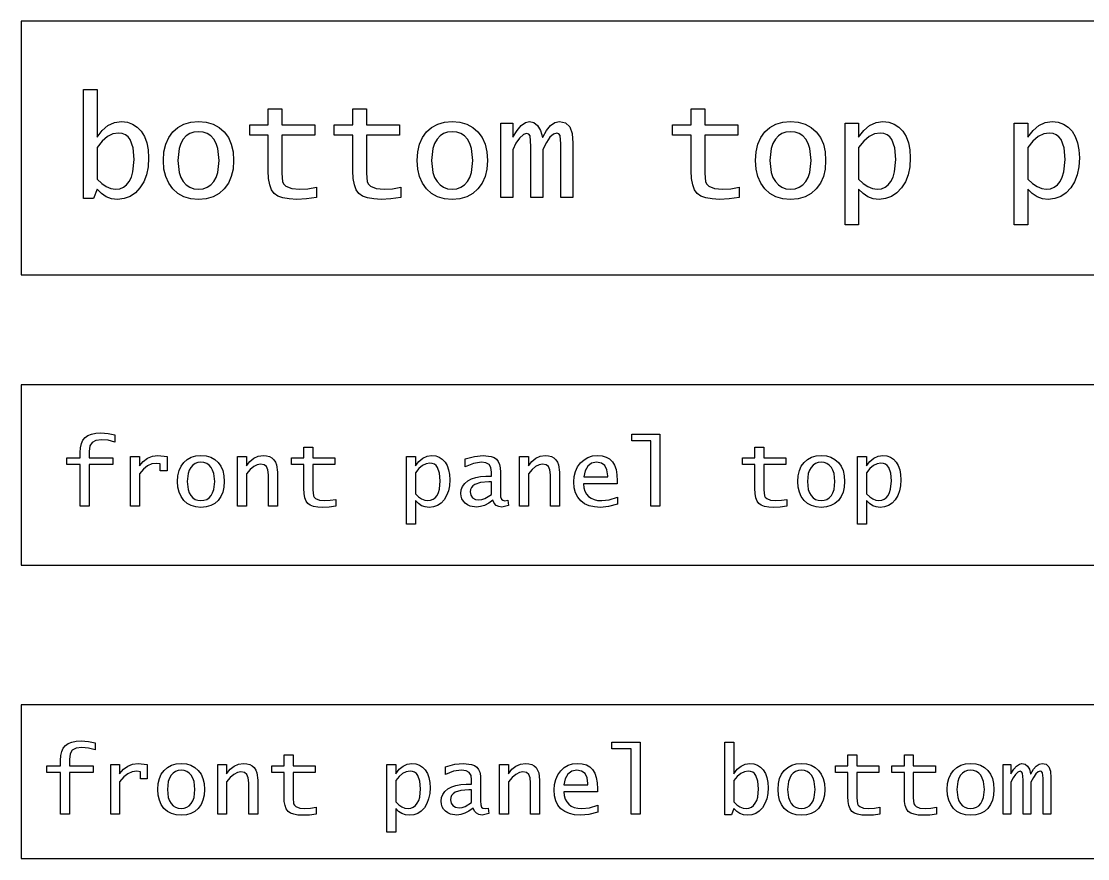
# Model space of a CAD drawing. Header units: metres. Extents: x 0 to 1771, y 0 to 1200.
# Drawn here: x 1170.9 to 1461.8, y 514.7 to 743.2 of the extents above; entities that cross this region are included whole.
import ezdxf

# ---------------------------------------------------------------- set-up
doc = ezdxf.new("R2010")
doc.units = ezdxf.units.M

msp = doc.modelspace()

# ---------------------------------------------------------------- linework, layer by layer
at = {"layer": 'bottom top panel'}
for points in [[(1187.83, 694.88, 0.15), (1187.83, 724.64, 0.15), (1191.51, 724.64, 0.15), (1191.51, 711.6, 0.15), (1192.93, 713.47, 0.15), (1194.51, 714.8, 0.15), (1196.25, 715.6, 0.15), (1198.15, 715.87, 0.15), (1199.79, 715.7, 0.15), (1201.24, 715.2, 0.15), (1202.51, 714.37, 0.15), (1203.6, 713.2, 0.15), (1204.47, 711.75, 0.15), (1205.1, 710.05, 0.15), (1205.47, 708.11, 0.15), (1205.59, 705.93, 0.15), (1205.45, 703.53, 0.15), (1205, 701.37, 0.15), (1204.27, 699.44, 0.15), (1203.24, 697.76, 0.15), (1201.97, 696.39, 0.15), (1200.52, 695.42, 0.15), (1198.88, 694.83, 0.15), (1197.07, 694.64, 0.15), (1195.49, 694.81, 0.15), (1194.04, 695.33, 0.15), (1192.71, 696.19, 0.15), (1191.51, 697.41, 0.15), (1190.59, 694.88, 0.15), (1187.83, 694.88, 0.15)], [(1251.36, 695.12, 0.15), (1248.64, 694.76, 0.15), (1246.01, 694.64, 0.15), (1243.94, 694.74, 0.15), (1242.22, 695.04, 0.15), (1240.87, 695.55, 0.15), (1239.88, 696.26, 0.15), (1239.16, 697.24, 0.15), (1238.66, 698.6, 0.15), (1238.35, 700.31, 0.15), (1238.25, 702.38, 0.15), (1238.25, 712.18, 0.15), (1233.18, 712.18, 0.15), (1233.18, 714.95, 0.15), (1238.25, 714.95, 0.15), (1238.25, 719.33, 0.15), (1241.93, 719.33, 0.15), (1241.93, 714.95, 0.15), (1250.95, 714.95, 0.15), (1250.95, 712.18, 0.15), (1241.93, 712.18, 0.15), (1241.93, 701.78, 0.15), (1242.15, 699.39, 0.15), (1242.49, 698.78, 0.15), (1243.08, 698.25, 0.15), (1244.64, 697.62, 0.15), (1246.79, 697.41, 0.15), (1249.08, 697.54, 0.15), (1251.36, 697.93, 0.15), (1251.36, 695.12, 0.15)], [(1274.44, 695.12, 0.15), (1271.72, 694.76, 0.15), (1269.09, 694.64, 0.15), (1267.02, 694.74, 0.15), (1265.3, 695.04, 0.15), (1263.95, 695.55, 0.15), (1262.96, 696.26, 0.15), (1262.24, 697.24, 0.15), (1261.74, 698.6, 0.15), (1261.43, 700.31, 0.15), (1261.33, 702.38, 0.15), (1261.33, 712.18, 0.15), (1256.26, 712.18, 0.15), (1256.26, 714.95, 0.15), (1261.33, 714.95, 0.15), (1261.33, 719.33, 0.15), (1265.01, 719.33, 0.15), (1265.01, 714.95, 0.15), (1274.03, 714.95, 0.15), (1274.03, 712.18, 0.15), (1265.01, 712.18, 0.15), (1265.01, 701.78, 0.15), (1265.23, 699.39, 0.15), (1265.57, 698.78, 0.15), (1266.16, 698.25, 0.15), (1267.72, 697.62, 0.15), (1269.87, 697.41, 0.15), (1272.16, 697.54, 0.15), (1274.44, 697.93, 0.15), (1274.44, 695.12, 0.15)], [(1366.76, 695.12, 0.15), (1364.04, 694.76, 0.15), (1361.41, 694.64, 0.15), (1359.34, 694.74, 0.15), (1357.62, 695.04, 0.15), (1356.27, 695.55, 0.15), (1355.28, 696.26, 0.15), (1354.56, 697.24, 0.15), (1354.06, 698.6, 0.15), (1353.75, 700.31, 0.15), (1353.65, 702.38, 0.15), (1353.65, 712.18, 0.15), (1348.58, 712.18, 0.15), (1348.58, 714.95, 0.15), (1353.65, 714.95, 0.15), (1353.65, 719.33, 0.15), (1357.33, 719.33, 0.15), (1357.33, 714.95, 0.15), (1366.35, 714.95, 0.15), (1366.35, 712.18, 0.15), (1357.33, 712.18, 0.15), (1357.33, 701.78, 0.15), (1357.55, 699.39, 0.15), (1357.89, 698.78, 0.15), (1358.48, 698.25, 0.15), (1360.04, 697.62, 0.15), (1362.19, 697.41, 0.15), (1364.48, 697.54, 0.15), (1366.76, 697.93, 0.15), (1366.76, 695.12, 0.15)], [(1219.21, 694.64, 0.15), (1217.09, 694.81, 0.15), (1215.22, 695.35, 0.15), (1213.58, 696.23, 0.15), (1212.19, 697.47, 0.15), (1211.07, 699.02, 0.15), (1210.27, 700.84, 0.15), (1209.79, 702.92, 0.15), (1209.63, 705.26, 0.15), (1209.79, 707.6, 0.15), (1210.27, 709.67, 0.15), (1211.07, 711.48, 0.15), (1212.2, 713.03, 0.15), (1213.6, 714.27, 0.15), (1215.23, 715.16, 0.15), (1217.1, 715.69, 0.15), (1219.21, 715.87, 0.15), (1221.32, 715.69, 0.15), (1223.2, 715.16, 0.15), (1224.84, 714.27, 0.15), (1226.23, 713.03, 0.15), (1227.35, 711.48, 0.15), (1228.15, 709.67, 0.15), (1228.63, 707.6, 0.15), (1228.79, 705.26, 0.15), (1228.63, 702.92, 0.15), (1228.15, 700.84, 0.15), (1227.35, 699.02, 0.15), (1226.23, 697.47, 0.15), (1224.84, 696.23, 0.15), (1223.2, 695.35, 0.15), (1221.32, 694.81, 0.15), (1219.21, 694.64, 0.15)], [(1288.45, 694.64, 0.15), (1286.33, 694.81, 0.15), (1284.46, 695.35, 0.15), (1282.82, 696.23, 0.15), (1281.43, 697.47, 0.15), (1280.31, 699.02, 0.15), (1279.51, 700.84, 0.15), (1279.03, 702.92, 0.15), (1278.87, 705.26, 0.15), (1279.03, 707.6, 0.15), (1279.51, 709.67, 0.15), (1280.31, 711.48, 0.15), (1281.44, 713.03, 0.15), (1282.83, 714.27, 0.15), (1284.47, 715.16, 0.15), (1286.34, 715.69, 0.15), (1288.45, 715.87, 0.15), (1290.56, 715.69, 0.15), (1292.44, 715.16, 0.15), (1294.08, 714.27, 0.15), (1295.47, 713.03, 0.15), (1296.59, 711.48, 0.15), (1297.39, 709.67, 0.15), (1297.87, 707.6, 0.15), (1298.03, 705.26, 0.15), (1297.87, 702.92, 0.15), (1297.39, 700.84, 0.15), (1296.59, 699.02, 0.15), (1295.47, 697.47, 0.15), (1294.08, 696.23, 0.15), (1292.44, 695.35, 0.15), (1290.56, 694.81, 0.15), (1288.45, 694.64, 0.15)], [(1301.73, 695.11, 0.15), (1301.73, 715.42, 0.15), (1304.96, 715.42, 0.15), (1304.96, 711.6, 0.15), (1306.14, 713.47, 0.15), (1307.28, 714.8, 0.15), (1308.4, 715.6, 0.15), (1309.49, 715.87, 0.15), (1310.74, 715.6, 0.15), (1311.75, 714.8, 0.15), (1312.51, 713.47, 0.15), (1313.03, 711.6, 0.15), (1313.16, 711.6, 0.15), (1314.17, 713.47, 0.15), (1315.27, 714.8, 0.15), (1316.45, 715.6, 0.15), (1317.72, 715.87, 0.15), (1319.37, 715.52, 0.15), (1320.49, 714.47, 0.15), (1321.13, 712.65, 0.15), (1321.35, 709.97, 0.15), (1321.35, 695.11, 0.15), (1318.11, 695.11, 0.15), (1318.11, 709.82, 0.15), (1317.87, 712.09, 0.15), (1317.52, 712.54, 0.15), (1316.95, 712.69, 0.15), (1316.06, 712.41, 0.15), (1315.12, 711.57, 0.15), (1314.16, 710.17, 0.15), (1313.16, 708.22, 0.15), (1313.16, 695.11, 0.15), (1309.92, 695.11, 0.15), (1309.92, 709.15, 0.15), (1309.68, 711.95, 0.15), (1309.31, 712.47, 0.15), (1308.7, 712.65, 0.15), (1307.85, 712.33, 0.15), (1306.84, 711.37, 0.15), (1305.84, 709.93, 0.15), (1304.96, 708.18, 0.15), (1304.96, 695.11, 0.15), (1301.73, 695.11, 0.15)], [(1380.77, 694.64, 0.15), (1378.65, 694.81, 0.15), (1376.78, 695.35, 0.15), (1375.14, 696.23, 0.15), (1373.75, 697.47, 0.15), (1372.63, 699.02, 0.15), (1371.83, 700.84, 0.15), (1371.35, 702.92, 0.15), (1371.19, 705.26, 0.15), (1371.35, 707.6, 0.15), (1371.83, 709.67, 0.15), (1372.63, 711.48, 0.15), (1373.75, 713.03, 0.15), (1375.15, 714.27, 0.15), (1376.79, 715.16, 0.15), (1378.66, 715.69, 0.15), (1380.77, 715.87, 0.15), (1382.88, 715.69, 0.15), (1384.76, 715.16, 0.15), (1386.4, 714.27, 0.15), (1387.79, 713.03, 0.15), (1388.91, 711.48, 0.15), (1389.71, 709.67, 0.15), (1390.18, 707.6, 0.15), (1390.34, 705.26, 0.15), (1390.18, 702.92, 0.15), (1389.71, 700.84, 0.15), (1388.91, 699.02, 0.15), (1387.79, 697.47, 0.15), (1386.4, 696.23, 0.15), (1384.76, 695.35, 0.15), (1382.88, 694.81, 0.15), (1380.77, 694.64, 0.15)], [(1395.66, 687.72, 0.15), (1395.66, 715.42, 0.15), (1399.34, 715.42, 0.15), (1399.34, 711.6, 0.15), (1400.76, 713.47, 0.15), (1402.34, 714.8, 0.15), (1404.08, 715.6, 0.15), (1405.98, 715.87, 0.15), (1407.62, 715.7, 0.15), (1409.07, 715.2, 0.15), (1410.34, 714.37, 0.15), (1411.43, 713.2, 0.15), (1412.3, 711.75, 0.15), (1412.93, 710.05, 0.15), (1413.3, 708.11, 0.15), (1413.42, 705.93, 0.15), (1413.28, 703.53, 0.15), (1412.84, 701.37, 0.15), (1412.1, 699.44, 0.15), (1411.07, 697.76, 0.15), (1409.8, 696.39, 0.15), (1408.35, 695.42, 0.15), (1406.71, 694.83, 0.15), (1404.9, 694.64, 0.15), (1403.32, 694.81, 0.15), (1401.87, 695.33, 0.15), (1400.54, 696.19, 0.15), (1399.34, 697.41, 0.15), (1399.34, 687.72, 0.15), (1395.66, 687.72, 0.15)], [(1441.82, 687.72, 0.15), (1441.82, 715.42, 0.15), (1445.5, 715.42, 0.15), (1445.5, 711.6, 0.15), (1446.92, 713.47, 0.15), (1448.5, 714.8, 0.15), (1450.24, 715.6, 0.15), (1452.14, 715.87, 0.15), (1453.78, 715.7, 0.15), (1455.23, 715.2, 0.15), (1456.5, 714.37, 0.15), (1457.59, 713.2, 0.15), (1458.46, 711.75, 0.15), (1459.09, 710.05, 0.15), (1459.46, 708.11, 0.15), (1459.58, 705.93, 0.15), (1459.44, 703.53, 0.15), (1458.99, 701.37, 0.15), (1458.26, 699.44, 0.15), (1457.23, 697.76, 0.15), (1455.96, 696.39, 0.15), (1454.51, 695.42, 0.15), (1452.87, 694.83, 0.15), (1451.06, 694.64, 0.15), (1449.48, 694.81, 0.15), (1448.03, 695.33, 0.15), (1446.7, 696.19, 0.15), (1445.5, 697.41, 0.15), (1445.5, 687.72, 0.15), (1441.82, 687.72, 0.15)], [(1219.21, 697.41, 0.15), (1220.47, 697.54, 0.15), (1221.58, 697.92, 0.15), (1222.54, 698.57, 0.15), (1223.36, 699.48, 0.15), (1224.02, 700.62, 0.15), (1224.48, 701.96, 0.15), (1224.86, 705.26, 0.15), (1224.48, 708.54, 0.15), (1224.02, 709.88, 0.15), (1223.36, 711.02, 0.15), (1222.54, 711.93, 0.15), (1221.58, 712.58, 0.15), (1220.47, 712.97, 0.15), (1219.21, 713.1, 0.15), (1217.95, 712.97, 0.15), (1216.84, 712.58, 0.15), (1215.88, 711.93, 0.15), (1215.06, 711.02, 0.15), (1214.4, 709.88, 0.15), (1213.94, 708.54, 0.15), (1213.56, 705.26, 0.15), (1213.94, 701.96, 0.15), (1214.4, 700.62, 0.15), (1215.06, 699.48, 0.15), (1215.88, 698.57, 0.15), (1216.84, 697.92, 0.15), (1217.95, 697.54, 0.15), (1219.21, 697.41, 0.15)], [(1288.45, 697.41, 0.15), (1289.7, 697.54, 0.15), (1290.82, 697.92, 0.15), (1291.78, 698.57, 0.15), (1292.6, 699.48, 0.15), (1293.26, 700.62, 0.15), (1293.72, 701.96, 0.15), (1294.1, 705.26, 0.15), (1293.72, 708.54, 0.15), (1293.26, 709.88, 0.15), (1292.6, 711.02, 0.15), (1291.78, 711.93, 0.15), (1290.82, 712.58, 0.15), (1289.7, 712.97, 0.15), (1288.45, 713.1, 0.15), (1287.19, 712.97, 0.15), (1286.08, 712.58, 0.15), (1285.12, 711.93, 0.15), (1284.3, 711.02, 0.15), (1283.64, 709.88, 0.15), (1283.17, 708.54, 0.15), (1282.8, 705.26, 0.15), (1283.17, 701.96, 0.15), (1283.64, 700.62, 0.15), (1284.3, 699.48, 0.15), (1285.12, 698.57, 0.15), (1286.08, 697.92, 0.15), (1287.19, 697.54, 0.15), (1288.45, 697.41, 0.15)], [(1380.77, 697.41, 0.15), (1382.02, 697.54, 0.15), (1383.13, 697.92, 0.15), (1384.1, 698.57, 0.15), (1384.92, 699.48, 0.15), (1385.58, 700.62, 0.15), (1386.04, 701.96, 0.15), (1386.42, 705.26, 0.15), (1386.04, 708.54, 0.15), (1385.58, 709.88, 0.15), (1384.92, 711.02, 0.15), (1384.1, 711.93, 0.15), (1383.13, 712.58, 0.15), (1382.02, 712.97, 0.15), (1380.77, 713.1, 0.15), (1379.51, 712.97, 0.15), (1378.4, 712.58, 0.15), (1377.44, 711.93, 0.15), (1376.62, 711.02, 0.15), (1375.96, 709.88, 0.15), (1375.49, 708.54, 0.15), (1375.12, 705.26, 0.15), (1375.49, 701.96, 0.15), (1375.96, 700.62, 0.15), (1376.62, 699.48, 0.15), (1377.44, 698.57, 0.15), (1378.4, 697.92, 0.15), (1379.51, 697.54, 0.15), (1380.77, 697.41, 0.15)], [(1191.51, 700.17, 0.15), (1192.79, 698.96, 0.15), (1194.05, 698.1, 0.15), (1195.31, 697.58, 0.15), (1196.56, 697.41, 0.15), (1197.71, 697.54, 0.15), (1198.72, 697.94, 0.15), (1199.59, 698.61, 0.15), (1200.33, 699.55, 0.15), (1200.91, 700.72, 0.15), (1201.33, 702.12, 0.15), (1201.67, 705.54, 0.15), (1201.4, 708.68, 0.15), (1200.6, 710.93, 0.15), (1199.99, 711.71, 0.15), (1199.26, 712.27, 0.15), (1198.39, 712.61, 0.15), (1197.38, 712.72, 0.15), (1195.84, 712.48, 0.15), (1194.35, 711.75, 0.15), (1192.91, 710.54, 0.15), (1191.51, 708.83, 0.15), (1191.51, 700.17, 0.15)], [(1399.34, 700.17, 0.15), (1400.62, 698.96, 0.15), (1401.88, 698.1, 0.15), (1403.14, 697.58, 0.15), (1404.39, 697.41, 0.15), (1405.54, 697.54, 0.15), (1406.55, 697.94, 0.15), (1407.42, 698.61, 0.15), (1408.16, 699.55, 0.15), (1408.74, 700.72, 0.15), (1409.16, 702.12, 0.15), (1409.5, 705.54, 0.15), (1409.23, 708.68, 0.15), (1408.43, 710.93, 0.15), (1407.82, 711.71, 0.15), (1407.09, 712.27, 0.15), (1406.22, 712.61, 0.15), (1405.21, 712.72, 0.15), (1403.68, 712.48, 0.15), (1402.18, 711.75, 0.15), (1400.74, 710.54, 0.15), (1399.34, 708.83, 0.15), (1399.34, 700.17, 0.15)], [(1445.5, 700.17, 0.15), (1446.78, 698.96, 0.15), (1448.04, 698.1, 0.15), (1449.3, 697.58, 0.15), (1450.55, 697.41, 0.15), (1451.7, 697.54, 0.15), (1452.71, 697.94, 0.15), (1453.58, 698.61, 0.15), (1454.32, 699.55, 0.15), (1454.9, 700.72, 0.15), (1455.32, 702.12, 0.15), (1455.66, 705.54, 0.15), (1455.39, 708.68, 0.15), (1454.59, 710.93, 0.15), (1453.98, 711.71, 0.15), (1453.25, 712.27, 0.15), (1452.38, 712.61, 0.15), (1451.37, 712.72, 0.15), (1449.83, 712.48, 0.15), (1448.34, 711.75, 0.15), (1446.9, 710.54, 0.15), (1445.5, 708.83, 0.15), (1445.5, 700.17, 0.15)]]:
    msp.add_polyline3d(points, dxfattribs=at)
at = {"layer": 'front panel bott'}
for points in [[(1181.54, 526.85, 0.1), (1181.54, 538.24, 0.1), (1177.85, 538.24, 0.1), (1177.85, 540.08, 0.1), (1181.54, 540.08, 0.1), (1181.54, 541.52, 0.1), (1181.63, 542.84, 0.1), (1181.88, 543.96, 0.1), (1182.29, 544.88, 0.1), (1182.87, 545.6, 0.1), (1183.63, 546.15, 0.1), (1184.61, 546.54, 0.1), (1185.8, 546.77, 0.1), (1187.21, 546.85, 0.1), (1189.15, 546.72, 0.1), (1190.98, 546.32, 0.1), (1190.98, 544.37, 0.1), (1189.18, 544.85, 0.1), (1187.39, 545.01, 0.1), (1185.79, 544.83, 0.1), (1184.76, 544.29, 0.1), (1184.19, 543.3, 0.1), (1184, 541.78, 0.1), (1184, 540.08, 0.1), (1190.47, 540.08, 0.1), (1190.47, 538.24, 0.1), (1184, 538.24, 0.1), (1184, 526.85, 0.1), (1181.54, 526.85, 0.1)], [(1337.26, 526.85, 0.1), (1337.26, 544.69, 0.1), (1332.03, 544.69, 0.1), (1332.03, 546.54, 0.1), (1339.71, 546.54, 0.1), (1339.71, 526.85, 0.1), (1337.26, 526.85, 0.1)], [(1362.8, 526.7, 0.1), (1362.8, 546.54, 0.1), (1365.26, 546.54, 0.1), (1365.26, 537.85, 0.1), (1366.21, 539.09, 0.1), (1367.26, 539.98, 0.1), (1368.42, 540.51, 0.1), (1369.69, 540.69, 0.1), (1370.78, 540.58, 0.1), (1371.75, 540.25, 0.1), (1372.6, 539.69, 0.1), (1373.32, 538.92, 0.1), (1373.9, 537.95, 0.1), (1374.32, 536.82, 0.1), (1374.57, 535.52, 0.1), (1374.65, 534.07, 0.1), (1374.55, 532.47, 0.1), (1374.26, 531.03, 0.1), (1373.77, 529.74, 0.1), (1373.08, 528.62, 0.1), (1372.23, 527.71, 0.1), (1371.26, 527.06, 0.1), (1370.17, 526.67, 0.1), (1368.96, 526.54, 0.1), (1367.91, 526.66, 0.1), (1366.95, 527, 0.1), (1366.06, 527.58, 0.1), (1365.26, 528.39, 0.1), (1364.65, 526.7, 0.1), (1362.8, 526.7, 0.1)], [(1251.3, 526.86, 0.1), (1249.48, 526.62, 0.1), (1247.73, 526.54, 0.1), (1246.35, 526.61, 0.1), (1245.2, 526.81, 0.1), (1244.3, 527.15, 0.1), (1243.64, 527.62, 0.1), (1243.17, 528.28, 0.1), (1242.83, 529.18, 0.1), (1242.62, 530.32, 0.1), (1242.55, 531.7, 0.1), (1242.55, 538.24, 0.1), (1239.18, 538.24, 0.1), (1239.18, 540.08, 0.1), (1242.55, 540.08, 0.1), (1242.55, 543, 0.1), (1245.01, 543, 0.1), (1245.01, 540.08, 0.1), (1251.02, 540.08, 0.1), (1251.02, 538.24, 0.1), (1245.01, 538.24, 0.1), (1245.01, 531.3, 0.1), (1245.16, 529.71, 0.1), (1245.38, 529.3, 0.1), (1245.77, 528.95, 0.1), (1246.82, 528.53, 0.1), (1248.25, 528.39, 0.1), (1249.78, 528.47, 0.1), (1251.3, 528.73, 0.1), (1251.3, 526.86, 0.1)], [(1405.16, 526.86, 0.1), (1403.35, 526.62, 0.1), (1401.59, 526.54, 0.1), (1400.21, 526.61, 0.1), (1399.07, 526.81, 0.1), (1398.17, 527.15, 0.1), (1397.51, 527.62, 0.1), (1397.03, 528.28, 0.1), (1396.69, 529.18, 0.1), (1396.49, 530.32, 0.1), (1396.42, 531.7, 0.1), (1396.42, 538.24, 0.1), (1393.04, 538.24, 0.1), (1393.04, 540.08, 0.1), (1396.42, 540.08, 0.1), (1396.42, 543, 0.1), (1398.88, 543, 0.1), (1398.88, 540.08, 0.1), (1404.89, 540.08, 0.1), (1404.89, 538.24, 0.1), (1398.88, 538.24, 0.1), (1398.88, 531.3, 0.1), (1399.02, 529.71, 0.1), (1399.25, 529.3, 0.1), (1399.64, 528.95, 0.1), (1400.68, 528.53, 0.1), (1402.11, 528.39, 0.1), (1403.64, 528.47, 0.1), (1405.16, 528.73, 0.1), (1405.16, 526.86, 0.1)], [(1420.55, 526.86, 0.1), (1418.73, 526.62, 0.1), (1416.98, 526.54, 0.1), (1415.6, 526.61, 0.1), (1414.46, 526.81, 0.1), (1413.55, 527.15, 0.1), (1412.89, 527.62, 0.1), (1412.42, 528.28, 0.1), (1412.08, 529.18, 0.1), (1411.87, 530.32, 0.1), (1411.81, 531.7, 0.1), (1411.81, 538.24, 0.1), (1408.43, 538.24, 0.1), (1408.43, 540.08, 0.1), (1411.81, 540.08, 0.1), (1411.81, 543, 0.1), (1414.26, 543, 0.1), (1414.26, 540.08, 0.1), (1420.27, 540.08, 0.1), (1420.27, 538.24, 0.1), (1414.26, 538.24, 0.1), (1414.26, 531.3, 0.1), (1414.41, 529.71, 0.1), (1414.63, 529.3, 0.1), (1415.03, 528.95, 0.1), (1416.07, 528.53, 0.1), (1417.5, 528.39, 0.1), (1419.03, 528.47, 0.1), (1420.55, 528.73, 0.1), (1420.55, 526.86, 0.1)], [(1195.24, 526.85, 0.1), (1195.24, 540.39, 0.1), (1197.69, 540.39, 0.1), (1197.69, 537.85, 0.1), (1198.71, 539.09, 0.1), (1199.88, 539.98, 0.1), (1201.22, 540.51, 0.1), (1202.72, 540.69, 0.1), (1205.24, 540.38, 0.1), (1205.24, 536.54, 0.1), (1203.39, 536.54, 0.1), (1203.39, 538.42, 0.1), (1202.39, 538.55, 0.1), (1201.07, 538.38, 0.1), (1199.92, 537.89, 0.1), (1198.83, 537.01, 0.1), (1197.69, 535.67, 0.1), (1197.69, 526.85, 0.1), (1195.24, 526.85, 0.1)], [(1214.48, 526.54, 0.1), (1213.07, 526.66, 0.1), (1211.81, 527.01, 0.1), (1210.72, 527.6, 0.1), (1209.79, 528.43, 0.1), (1209.05, 529.46, 0.1), (1208.52, 530.67, 0.1), (1208.2, 532.06, 0.1), (1208.09, 533.62, 0.1), (1208.2, 535.18, 0.1), (1208.52, 536.56, 0.1), (1209.05, 537.77, 0.1), (1209.8, 538.8, 0.1), (1210.73, 539.63, 0.1), (1211.82, 540.22, 0.1), (1213.07, 540.57, 0.1), (1214.48, 540.69, 0.1), (1215.89, 540.57, 0.1), (1217.14, 540.22, 0.1), (1218.23, 539.63, 0.1), (1219.16, 538.8, 0.1), (1219.9, 537.77, 0.1), (1220.43, 536.56, 0.1), (1220.75, 535.18, 0.1), (1220.86, 533.62, 0.1), (1220.75, 532.06, 0.1), (1220.43, 530.67, 0.1), (1219.9, 529.46, 0.1), (1219.16, 528.43, 0.1), (1218.23, 527.6, 0.1), (1217.14, 527.01, 0.1), (1215.89, 526.66, 0.1), (1214.48, 526.54, 0.1)], [(1214.48, 528.39, 0.1), (1215.31, 528.47, 0.1), (1216.05, 528.73, 0.1), (1216.7, 529.16, 0.1), (1217.24, 529.77, 0.1), (1217.68, 530.53, 0.1), (1217.99, 531.42, 0.1), (1218.24, 533.62, 0.1), (1217.99, 535.81, 0.1), (1217.68, 536.7, 0.1), (1217.24, 537.46, 0.1), (1216.7, 538.07, 0.1), (1216.05, 538.5, 0.1), (1215.31, 538.76, 0.1), (1214.48, 538.85, 0.1), (1213.64, 538.76, 0.1), (1212.9, 538.5, 0.1), (1212.25, 538.07, 0.1), (1211.71, 537.46, 0.1), (1211.27, 536.7, 0.1), (1210.96, 535.81, 0.1), (1210.71, 533.62, 0.1), (1210.96, 531.42, 0.1), (1211.27, 530.53, 0.1), (1211.71, 529.77, 0.1), (1212.25, 529.16, 0.1), (1212.9, 528.73, 0.1), (1213.64, 528.47, 0.1), (1214.48, 528.39, 0.1)], [(1224.44, 526.85, 0.1), (1224.44, 540.39, 0.1), (1226.89, 540.39, 0.1), (1226.89, 537.85, 0.1), (1227.82, 539.09, 0.1), (1228.9, 539.98, 0.1), (1230.13, 540.51, 0.1), (1231.51, 540.69, 0.1), (1232.41, 540.62, 0.1), (1233.19, 540.41, 0.1), (1233.86, 540.05, 0.1), (1234.4, 539.55, 0.1), (1234.82, 538.9, 0.1), (1235.12, 538.12, 0.1), (1235.36, 536.12, 0.1), (1235.36, 526.85, 0.1), (1232.9, 526.85, 0.1), (1232.9, 535.44, 0.1), (1232.78, 536.8, 0.1), (1232.41, 537.69, 0.1), (1231.75, 538.19, 0.1), (1230.76, 538.36, 0.1), (1229.83, 538.19, 0.1), (1228.87, 537.7, 0.1), (1227.89, 536.87, 0.1), (1226.89, 535.7, 0.1), (1226.89, 526.85, 0.1), (1224.44, 526.85, 0.1)], [(1270.56, 521.93, 0.1), (1270.56, 540.39, 0.1), (1273.02, 540.39, 0.1), (1273.02, 537.85, 0.1), (1273.96, 539.09, 0.1), (1275.01, 539.98, 0.1), (1276.17, 540.51, 0.1), (1277.44, 540.69, 0.1), (1278.53, 540.58, 0.1), (1279.5, 540.25, 0.1), (1280.35, 539.69, 0.1), (1281.08, 538.92, 0.1), (1281.66, 537.95, 0.1), (1282.07, 536.82, 0.1), (1282.32, 535.52, 0.1), (1282.41, 534.07, 0.1), (1282.31, 532.47, 0.1), (1282.01, 531.03, 0.1), (1281.52, 529.74, 0.1), (1280.83, 528.62, 0.1), (1279.99, 527.71, 0.1), (1279.02, 527.06, 0.1), (1277.93, 526.67, 0.1), (1276.72, 526.54, 0.1), (1275.67, 526.66, 0.1), (1274.7, 527, 0.1), (1273.82, 527.58, 0.1), (1273.02, 528.39, 0.1), (1273.02, 521.93, 0.1), (1270.56, 521.93, 0.1)], [(1273.02, 530.23, 0.1), (1273.87, 529.42, 0.1), (1274.71, 528.85, 0.1), (1275.55, 528.5, 0.1), (1276.38, 528.39, 0.1), (1277.15, 528.47, 0.1), (1277.82, 528.74, 0.1), (1278.4, 529.19, 0.1), (1278.9, 529.81, 0.1), (1279.29, 530.6, 0.1), (1279.56, 531.53, 0.1), (1279.79, 533.81, 0.1), (1279.61, 535.9, 0.1), (1279.07, 537.4, 0.1), (1278.67, 537.92, 0.1), (1278.18, 538.3, 0.1), (1277.6, 538.52, 0.1), (1276.93, 538.6, 0.1), (1275.91, 538.44, 0.1), (1274.91, 537.95, 0.1), (1273.95, 537.14, 0.1), (1273.02, 536, 0.1), (1273.02, 530.23, 0.1)], [(1294.13, 528.49, 0.1), (1293.01, 527.67, 0.1), (1291.9, 527.08, 0.1), (1290.79, 526.73, 0.1), (1289.67, 526.61, 0.1), (1287.98, 526.88, 0.1), (1287.26, 527.21, 0.1), (1286.61, 527.67, 0.1), (1286.09, 528.24, 0.1), (1285.71, 528.87, 0.1), (1285.49, 529.58, 0.1), (1285.41, 530.36, 0.1), (1285.53, 531.36, 0.1), (1285.88, 532.26, 0.1), (1286.46, 533.05, 0.1), (1287.28, 533.75, 0.1), (1288.29, 534.31, 0.1), (1289.45, 534.71, 0.1), (1290.76, 534.95, 0.1), (1292.22, 535.03, 0.1), (1293.74, 535.03, 0.1), (1293.74, 536.19, 0.1), (1293.58, 537.42, 0.1), (1293.1, 538.24, 0.1), (1292.26, 538.69, 0.1), (1291, 538.85, 0.1), (1288.83, 538.55, 0.1), (1286.58, 537.65, 0.1), (1286.58, 539.76, 0.1), (1289.12, 540.46, 0.1), (1291.49, 540.69, 0.1), (1293.69, 540.44, 0.1), (1294.5, 540.12, 0.1), (1295.13, 539.67, 0.1), (1295.6, 539.07, 0.1), (1295.93, 538.28, 0.1), (1296.13, 537.3, 0.1), (1296.2, 536.14, 0.1), (1296.2, 530.47, 0.1), (1296.26, 529.44, 0.1), (1296.46, 528.8, 0.1), (1296.83, 528.47, 0.1), (1297.44, 528.36, 0.1), (1298.22, 528.49, 0.1), (1298.44, 527.01, 0.1), (1296.58, 526.61, 0.1), (1295.74, 526.73, 0.1), (1295.06, 527.08, 0.1), (1294.52, 527.67, 0.1), (1294.13, 528.49, 0.1)], [(1301.37, 526.85, 0.1), (1301.37, 540.39, 0.1), (1303.83, 540.39, 0.1), (1303.83, 537.85, 0.1), (1304.75, 539.09, 0.1), (1305.83, 539.98, 0.1), (1307.06, 540.51, 0.1), (1308.44, 540.69, 0.1), (1309.34, 540.62, 0.1), (1310.13, 540.41, 0.1), (1310.79, 540.05, 0.1), (1311.33, 539.55, 0.1), (1311.75, 538.9, 0.1), (1312.05, 538.12, 0.1), (1312.29, 536.12, 0.1), (1312.29, 526.85, 0.1), (1309.84, 526.85, 0.1), (1309.84, 535.44, 0.1), (1309.71, 536.8, 0.1), (1309.34, 537.69, 0.1), (1308.68, 538.19, 0.1), (1307.69, 538.36, 0.1), (1306.76, 538.19, 0.1), (1305.8, 537.7, 0.1), (1304.83, 536.87, 0.1), (1303.83, 535.7, 0.1), (1303.83, 526.85, 0.1), (1301.37, 526.85, 0.1)], [(1328.18, 527.39, 0.1), (1325.73, 526.75, 0.1), (1323.49, 526.54, 0.1), (1321.85, 526.65, 0.1), (1320.4, 526.99, 0.1), (1319.16, 527.55, 0.1), (1318.12, 528.34, 0.1), (1317.3, 529.33, 0.1), (1316.71, 530.52, 0.1), (1316.36, 531.9, 0.1), (1316.25, 533.47, 0.1), (1316.36, 534.98, 0.1), (1316.7, 536.35, 0.1), (1317.26, 537.57, 0.1), (1318.05, 538.66, 0.1), (1319.01, 539.55, 0.1), (1320.09, 540.18, 0.1), (1321.3, 540.57, 0.1), (1322.63, 540.69, 0.1), (1323.94, 540.59, 0.1), (1325.07, 540.27, 0.1), (1326.01, 539.75, 0.1), (1326.76, 539.01, 0.1), (1327.34, 538.05, 0.1), (1327.76, 536.86, 0.1), (1328.01, 535.43, 0.1), (1328.09, 533.77, 0.1), (1328.09, 532.99, 0.1), (1318.86, 532.99, 0.1), (1319, 531.91, 0.1), (1319.28, 530.97, 0.1), (1319.69, 530.18, 0.1), (1320.24, 529.54, 0.1), (1320.93, 529.03, 0.1), (1321.76, 528.67, 0.1), (1322.72, 528.46, 0.1), (1323.83, 528.39, 0.1), (1325.91, 528.62, 0.1), (1328.18, 529.33, 0.1), (1328.18, 527.39, 0.1)], [(1318.94, 534.83, 0.1), (1325.47, 534.83, 0.1), (1325.47, 535.18, 0.1), (1325.28, 536.78, 0.1), (1324.71, 537.93, 0.1), (1323.75, 538.62, 0.1), (1322.42, 538.85, 0.1), (1321.09, 538.58, 0.1), (1320.03, 537.79, 0.1), (1319.3, 536.52, 0.1), (1318.94, 534.83, 0.1)], [(1365.26, 530.23, 0.1), (1366.11, 529.42, 0.1), (1366.96, 528.85, 0.1), (1367.79, 528.5, 0.1), (1368.63, 528.39, 0.1), (1369.39, 528.47, 0.1), (1370.07, 528.74, 0.1), (1370.65, 529.19, 0.1), (1371.14, 529.81, 0.1), (1371.53, 530.6, 0.1), (1371.81, 531.53, 0.1), (1372.03, 533.81, 0.1), (1371.85, 535.9, 0.1), (1371.32, 537.4, 0.1), (1370.92, 537.92, 0.1), (1370.43, 538.3, 0.1), (1369.85, 538.52, 0.1), (1369.18, 538.6, 0.1), (1368.15, 538.44, 0.1), (1367.16, 537.95, 0.1), (1366.19, 537.14, 0.1), (1365.26, 536, 0.1), (1365.26, 530.23, 0.1)], [(1383.73, 526.54, 0.1), (1382.32, 526.66, 0.1), (1381.07, 527.01, 0.1), (1379.98, 527.6, 0.1), (1379.04, 528.43, 0.1), (1378.3, 529.46, 0.1), (1377.77, 530.67, 0.1), (1377.45, 532.06, 0.1), (1377.34, 533.62, 0.1), (1377.45, 535.18, 0.1), (1377.77, 536.56, 0.1), (1378.3, 537.77, 0.1), (1379.05, 538.8, 0.1), (1379.98, 539.63, 0.1), (1381.07, 540.22, 0.1), (1382.32, 540.57, 0.1), (1383.73, 540.69, 0.1), (1385.14, 540.57, 0.1), (1386.39, 540.22, 0.1), (1387.48, 539.63, 0.1), (1388.41, 538.8, 0.1), (1389.15, 537.77, 0.1), (1389.69, 536.56, 0.1), (1390, 535.18, 0.1), (1390.11, 533.62, 0.1), (1390, 532.06, 0.1), (1389.69, 530.67, 0.1), (1389.15, 529.46, 0.1), (1388.41, 528.43, 0.1), (1387.48, 527.6, 0.1), (1386.39, 527.01, 0.1), (1385.14, 526.66, 0.1), (1383.73, 526.54, 0.1)], [(1383.73, 528.39, 0.1), (1384.56, 528.47, 0.1), (1385.3, 528.73, 0.1), (1385.95, 529.16, 0.1), (1386.5, 529.77, 0.1), (1386.93, 530.53, 0.1), (1387.24, 531.42, 0.1), (1387.49, 533.62, 0.1), (1387.24, 535.81, 0.1), (1386.93, 536.7, 0.1), (1386.5, 537.46, 0.1), (1385.95, 538.07, 0.1), (1385.3, 538.5, 0.1), (1384.56, 538.76, 0.1), (1383.73, 538.85, 0.1), (1382.89, 538.76, 0.1), (1382.15, 538.5, 0.1), (1381.51, 538.07, 0.1), (1380.96, 537.46, 0.1), (1380.52, 536.7, 0.1), (1380.21, 535.81, 0.1), (1379.96, 533.62, 0.1), (1380.21, 531.42, 0.1), (1380.52, 530.53, 0.1), (1380.96, 529.77, 0.1), (1381.51, 529.16, 0.1), (1382.15, 528.73, 0.1), (1382.89, 528.47, 0.1), (1383.73, 528.39, 0.1)], [(1429.89, 526.54, 0.1), (1428.48, 526.66, 0.1), (1427.23, 527.01, 0.1), (1426.14, 527.6, 0.1), (1425.2, 528.43, 0.1), (1424.46, 529.46, 0.1), (1423.93, 530.67, 0.1), (1423.61, 532.06, 0.1), (1423.5, 533.62, 0.1), (1423.61, 535.18, 0.1), (1423.93, 536.56, 0.1), (1424.46, 537.77, 0.1), (1425.21, 538.8, 0.1), (1426.14, 539.63, 0.1), (1427.23, 540.22, 0.1), (1428.48, 540.57, 0.1), (1429.89, 540.69, 0.1), (1431.3, 540.57, 0.1), (1432.55, 540.22, 0.1), (1433.64, 539.63, 0.1), (1434.57, 538.8, 0.1), (1435.31, 537.77, 0.1), (1435.85, 536.56, 0.1), (1436.16, 535.18, 0.1), (1436.27, 533.62, 0.1), (1436.16, 532.06, 0.1), (1435.85, 530.67, 0.1), (1435.31, 529.46, 0.1), (1434.57, 528.43, 0.1), (1433.64, 527.6, 0.1), (1432.55, 527.01, 0.1), (1431.3, 526.66, 0.1), (1429.89, 526.54, 0.1)], [(1429.89, 528.39, 0.1), (1430.72, 528.47, 0.1), (1431.46, 528.73, 0.1), (1432.11, 529.16, 0.1), (1432.65, 529.77, 0.1), (1433.09, 530.53, 0.1), (1433.4, 531.42, 0.1), (1433.65, 533.62, 0.1), (1433.4, 535.81, 0.1), (1433.09, 536.7, 0.1), (1432.65, 537.46, 0.1), (1432.11, 538.07, 0.1), (1431.46, 538.5, 0.1), (1430.72, 538.76, 0.1), (1429.89, 538.85, 0.1), (1429.05, 538.76, 0.1), (1428.31, 538.5, 0.1), (1427.67, 538.07, 0.1), (1427.12, 537.46, 0.1), (1426.68, 536.7, 0.1), (1426.37, 535.81, 0.1), (1426.12, 533.62, 0.1), (1426.37, 531.42, 0.1), (1426.68, 530.53, 0.1), (1427.12, 529.77, 0.1), (1427.67, 529.16, 0.1), (1428.31, 528.73, 0.1), (1429.05, 528.47, 0.1), (1429.89, 528.39, 0.1)], [(1438.74, 526.85, 0.1), (1438.74, 540.39, 0.1), (1440.9, 540.39, 0.1), (1440.9, 537.85, 0.1), (1441.68, 539.09, 0.1), (1442.44, 539.98, 0.1), (1443.19, 540.51, 0.1), (1443.91, 540.69, 0.1), (1444.75, 540.51, 0.1), (1445.42, 539.98, 0.1), (1445.93, 539.09, 0.1), (1446.27, 537.85, 0.1), (1446.36, 537.85, 0.1), (1447.03, 539.09, 0.1), (1447.77, 539.98, 0.1), (1448.56, 540.51, 0.1), (1449.4, 540.69, 0.1), (1450.5, 540.46, 0.1), (1451.25, 539.76, 0.1), (1451.68, 538.55, 0.1), (1451.82, 536.76, 0.1), (1451.82, 526.85, 0.1), (1449.66, 526.85, 0.1), (1449.66, 536.66, 0.1), (1449.5, 538.17, 0.1), (1449.27, 538.47, 0.1), (1448.89, 538.57, 0.1), (1448.29, 538.39, 0.1), (1447.67, 537.83, 0.1), (1447.03, 536.9, 0.1), (1446.36, 535.59, 0.1), (1446.36, 526.85, 0.1), (1444.2, 526.85, 0.1), (1444.2, 536.22, 0.1), (1444.04, 538.08, 0.1), (1443.8, 538.43, 0.1), (1443.39, 538.55, 0.1), (1442.82, 538.33, 0.1), (1442.15, 537.69, 0.1), (1441.48, 536.73, 0.1), (1440.9, 535.57, 0.1), (1440.9, 526.85, 0.1), (1438.74, 526.85, 0.1)], [(1293.74, 530.08, 0.1), (1293.74, 533.5, 0.1), (1293, 533.5, 0.1), (1290.79, 533.33, 0.1), (1289.22, 532.82, 0.1), (1288.66, 532.43, 0.1), (1288.27, 531.96, 0.1), (1288.03, 531.41, 0.1), (1287.95, 530.77, 0.1), (1288.12, 529.88, 0.1), (1288.6, 529.18, 0.1), (1289.36, 528.73, 0.1), (1290.32, 528.58, 0.1), (1291.14, 528.68, 0.1), (1291.98, 528.96, 0.1), (1293.74, 530.08, 0.1)]]:
    msp.add_polyline3d(points, dxfattribs=at)
at = {"layer": 'front panel top'}
for points in [[(1186.94, 610.89, 0.1), (1186.94, 622.27, 0.1), (1183.24, 622.27, 0.1), (1183.24, 624.12, 0.1), (1186.94, 624.12, 0.1), (1186.94, 625.55, 0.1), (1187.02, 626.87, 0.1), (1187.27, 627.99, 0.1), (1187.68, 628.92, 0.1), (1188.26, 629.64, 0.1), (1189.02, 630.19, 0.1), (1190, 630.57, 0.1), (1191.19, 630.81, 0.1), (1192.6, 630.89, 0.1), (1194.54, 630.75, 0.1), (1196.37, 630.35, 0.1), (1196.37, 628.41, 0.1), (1194.57, 628.88, 0.1), (1192.78, 629.04, 0.1), (1191.18, 628.86, 0.1), (1190.15, 628.32, 0.1), (1189.58, 627.34, 0.1), (1189.39, 625.81, 0.1), (1189.39, 624.12, 0.1), (1195.86, 624.12, 0.1), (1195.86, 622.27, 0.1), (1189.39, 622.27, 0.1), (1189.39, 610.89, 0.1), (1186.94, 610.89, 0.1)], [(1342.65, 610.89, 0.1), (1342.65, 628.73, 0.1), (1337.42, 628.73, 0.1), (1337.42, 630.57, 0.1), (1345.1, 630.57, 0.1), (1345.1, 610.89, 0.1), (1342.65, 610.89, 0.1)], [(1256.69, 610.9, 0.1), (1254.87, 610.66, 0.1), (1253.12, 610.57, 0.1), (1251.74, 610.64, 0.1), (1250.59, 610.84, 0.1), (1249.69, 611.18, 0.1), (1249.03, 611.65, 0.1), (1248.56, 612.31, 0.1), (1248.22, 613.21, 0.1), (1248.01, 614.35, 0.1), (1247.95, 615.74, 0.1), (1247.95, 622.27, 0.1), (1244.57, 622.27, 0.1), (1244.57, 624.12, 0.1), (1247.95, 624.12, 0.1), (1247.95, 627.03, 0.1), (1250.4, 627.03, 0.1), (1250.4, 624.12, 0.1), (1256.41, 624.12, 0.1), (1256.41, 622.27, 0.1), (1250.4, 622.27, 0.1), (1250.4, 615.34, 0.1), (1250.55, 613.74, 0.1), (1250.77, 613.33, 0.1), (1251.16, 612.98, 0.1), (1252.21, 612.56, 0.1), (1253.64, 612.42, 0.1), (1255.17, 612.51, 0.1), (1256.69, 612.77, 0.1), (1256.69, 610.9, 0.1)], [(1379.78, 610.9, 0.1), (1377.96, 610.66, 0.1), (1376.21, 610.57, 0.1), (1374.83, 610.64, 0.1), (1373.69, 610.84, 0.1), (1372.78, 611.18, 0.1), (1372.12, 611.65, 0.1), (1371.65, 612.31, 0.1), (1371.31, 613.21, 0.1), (1371.11, 614.35, 0.1), (1371.04, 615.74, 0.1), (1371.04, 622.27, 0.1), (1367.66, 622.27, 0.1), (1367.66, 624.12, 0.1), (1371.04, 624.12, 0.1), (1371.04, 627.03, 0.1), (1373.49, 627.03, 0.1), (1373.49, 624.12, 0.1), (1379.5, 624.12, 0.1), (1379.5, 622.27, 0.1), (1373.49, 622.27, 0.1), (1373.49, 615.34, 0.1), (1373.64, 613.74, 0.1), (1373.86, 613.33, 0.1), (1374.26, 612.98, 0.1), (1375.3, 612.56, 0.1), (1376.73, 612.42, 0.1), (1378.26, 612.51, 0.1), (1379.78, 612.77, 0.1), (1379.78, 610.9, 0.1)], [(1200.63, 610.89, 0.1), (1200.63, 624.43, 0.1), (1203.08, 624.43, 0.1), (1203.08, 621.88, 0.1), (1204.1, 623.13, 0.1), (1205.27, 624.02, 0.1), (1206.61, 624.55, 0.1), (1208.11, 624.73, 0.1), (1210.63, 624.42, 0.1), (1210.63, 620.57, 0.1), (1208.78, 620.57, 0.1), (1208.78, 622.46, 0.1), (1207.78, 622.58, 0.1), (1206.46, 622.42, 0.1), (1205.31, 621.93, 0.1), (1204.22, 621.04, 0.1), (1203.08, 619.7, 0.1), (1203.08, 610.89, 0.1), (1200.63, 610.89, 0.1)], [(1219.87, 610.57, 0.1), (1218.46, 610.69, 0.1), (1217.2, 611.05, 0.1), (1216.11, 611.64, 0.1), (1215.18, 612.46, 0.1), (1214.44, 613.5, 0.1), (1213.91, 614.71, 0.1), (1213.59, 616.09, 0.1), (1213.48, 617.66, 0.1), (1213.59, 619.22, 0.1), (1213.91, 620.6, 0.1), (1214.44, 621.81, 0.1), (1215.19, 622.84, 0.1), (1216.12, 623.66, 0.1), (1217.21, 624.25, 0.1), (1218.46, 624.61, 0.1), (1219.87, 624.73, 0.1), (1221.28, 624.61, 0.1), (1222.53, 624.25, 0.1), (1223.62, 623.66, 0.1), (1224.55, 622.84, 0.1), (1225.29, 621.81, 0.1), (1225.82, 620.6, 0.1), (1226.14, 619.22, 0.1), (1226.25, 617.66, 0.1), (1226.14, 616.09, 0.1), (1225.82, 614.71, 0.1), (1225.29, 613.5, 0.1), (1224.55, 612.46, 0.1), (1223.62, 611.64, 0.1), (1222.53, 611.05, 0.1), (1221.28, 610.69, 0.1), (1219.87, 610.57, 0.1)], [(1219.87, 612.42, 0.1), (1220.7, 612.51, 0.1), (1221.44, 612.77, 0.1), (1222.09, 613.2, 0.1), (1222.63, 613.8, 0.1), (1223.07, 614.56, 0.1), (1223.38, 615.46, 0.1), (1223.63, 617.66, 0.1), (1223.38, 619.85, 0.1), (1223.07, 620.74, 0.1), (1222.63, 621.5, 0.1), (1222.09, 622.1, 0.1), (1221.44, 622.54, 0.1), (1220.7, 622.79, 0.1), (1219.87, 622.88, 0.1), (1219.03, 622.79, 0.1), (1218.29, 622.54, 0.1), (1217.64, 622.1, 0.1), (1217.1, 621.5, 0.1), (1216.66, 620.74, 0.1), (1216.35, 619.85, 0.1), (1216.1, 617.66, 0.1), (1216.35, 615.46, 0.1), (1216.66, 614.56, 0.1), (1217.1, 613.8, 0.1), (1217.64, 613.2, 0.1), (1218.29, 612.77, 0.1), (1219.03, 612.51, 0.1), (1219.87, 612.42, 0.1)], [(1229.83, 610.89, 0.1), (1229.83, 624.43, 0.1), (1232.28, 624.43, 0.1), (1232.28, 621.88, 0.1), (1233.21, 623.13, 0.1), (1234.29, 624.02, 0.1), (1235.52, 624.55, 0.1), (1236.9, 624.73, 0.1), (1237.8, 624.66, 0.1), (1238.58, 624.44, 0.1), (1239.25, 624.08, 0.1), (1239.79, 623.58, 0.1), (1240.21, 622.94, 0.1), (1240.51, 622.15, 0.1), (1240.75, 620.15, 0.1), (1240.75, 610.89, 0.1), (1238.29, 610.89, 0.1), (1238.29, 619.48, 0.1), (1238.17, 620.83, 0.1), (1237.8, 621.73, 0.1), (1237.14, 622.23, 0.1), (1236.15, 622.4, 0.1), (1235.22, 622.23, 0.1), (1234.26, 621.73, 0.1), (1233.28, 620.9, 0.1), (1232.28, 619.74, 0.1), (1232.28, 610.89, 0.1), (1229.83, 610.89, 0.1)], [(1275.95, 605.96, 0.1), (1275.95, 624.43, 0.1), (1278.41, 624.43, 0.1), (1278.41, 621.88, 0.1), (1279.35, 623.13, 0.1), (1280.4, 624.02, 0.1), (1281.56, 624.55, 0.1), (1282.83, 624.73, 0.1), (1283.93, 624.62, 0.1), (1284.89, 624.28, 0.1), (1285.74, 623.73, 0.1), (1286.47, 622.95, 0.1), (1287.05, 621.98, 0.1), (1287.46, 620.85, 0.1), (1287.71, 619.56, 0.1), (1287.8, 618.11, 0.1), (1287.7, 616.5, 0.1), (1287.4, 615.06, 0.1), (1286.91, 613.78, 0.1), (1286.22, 612.66, 0.1), (1285.38, 611.75, 0.1), (1284.41, 611.1, 0.1), (1283.32, 610.7, 0.1), (1282.11, 610.57, 0.1), (1281.06, 610.69, 0.1), (1280.09, 611.04, 0.1), (1279.21, 611.61, 0.1), (1278.41, 612.42, 0.1), (1278.41, 605.96, 0.1), (1275.95, 605.96, 0.1)], [(1299.52, 612.52, 0.1), (1298.4, 611.7, 0.1), (1297.29, 611.12, 0.1), (1296.18, 610.77, 0.1), (1295.06, 610.65, 0.1), (1293.37, 610.91, 0.1), (1292.65, 611.25, 0.1), (1292, 611.71, 0.1), (1291.48, 612.27, 0.1), (1291.1, 612.91, 0.1), (1290.88, 613.61, 0.1), (1290.8, 614.39, 0.1), (1290.92, 615.39, 0.1), (1291.27, 616.29, 0.1), (1291.85, 617.09, 0.1), (1292.67, 617.78, 0.1), (1293.68, 618.34, 0.1), (1294.84, 618.74, 0.1), (1296.15, 618.99, 0.1), (1297.61, 619.07, 0.1), (1299.13, 619.07, 0.1), (1299.13, 620.23, 0.1), (1298.97, 621.45, 0.1), (1298.49, 622.27, 0.1), (1297.65, 622.73, 0.1), (1296.39, 622.88, 0.1), (1294.22, 622.58, 0.1), (1291.97, 621.68, 0.1), (1291.97, 623.79, 0.1), (1294.51, 624.49, 0.1), (1296.88, 624.73, 0.1), (1299.08, 624.47, 0.1), (1299.89, 624.15, 0.1), (1300.52, 623.7, 0.1), (1300.99, 623.1, 0.1), (1301.32, 622.31, 0.1), (1301.52, 621.34, 0.1), (1301.59, 620.18, 0.1), (1301.59, 614.5, 0.1), (1301.65, 613.48, 0.1), (1301.85, 612.84, 0.1), (1302.23, 612.51, 0.1), (1302.83, 612.4, 0.1), (1303.61, 612.52, 0.1), (1303.83, 611.05, 0.1), (1301.97, 610.65, 0.1), (1301.13, 610.77, 0.1), (1300.45, 611.12, 0.1), (1299.91, 611.7, 0.1), (1299.52, 612.52, 0.1)], [(1306.76, 610.89, 0.1), (1306.76, 624.43, 0.1), (1309.22, 624.43, 0.1), (1309.22, 621.88, 0.1), (1310.14, 623.13, 0.1), (1311.22, 624.02, 0.1), (1312.45, 624.55, 0.1), (1313.83, 624.73, 0.1), (1314.73, 624.66, 0.1), (1315.52, 624.44, 0.1), (1316.18, 624.08, 0.1), (1316.72, 623.58, 0.1), (1317.14, 622.94, 0.1), (1317.44, 622.15, 0.1), (1317.68, 620.15, 0.1), (1317.68, 610.89, 0.1), (1315.23, 610.89, 0.1), (1315.23, 619.48, 0.1), (1315.1, 620.83, 0.1), (1314.73, 621.73, 0.1), (1314.08, 622.23, 0.1), (1313.08, 622.4, 0.1), (1312.15, 622.23, 0.1), (1311.19, 621.73, 0.1), (1310.22, 620.9, 0.1), (1309.22, 619.74, 0.1), (1309.22, 610.89, 0.1), (1306.76, 610.89, 0.1)], [(1333.57, 611.42, 0.1), (1331.12, 610.79, 0.1), (1328.88, 610.57, 0.1), (1327.24, 610.69, 0.1), (1325.79, 611.02, 0.1), (1324.55, 611.58, 0.1), (1323.51, 612.37, 0.1), (1322.69, 613.36, 0.1), (1322.11, 614.55, 0.1), (1321.75, 615.93, 0.1), (1321.64, 617.51, 0.1), (1321.75, 619.01, 0.1), (1322.09, 620.38, 0.1), (1322.65, 621.61, 0.1), (1323.44, 622.69, 0.1), (1324.4, 623.58, 0.1), (1325.48, 624.22, 0.1), (1326.69, 624.6, 0.1), (1328.02, 624.73, 0.1), (1329.33, 624.62, 0.1), (1330.46, 624.31, 0.1), (1331.4, 623.78, 0.1), (1332.15, 623.04, 0.1), (1332.73, 622.09, 0.1), (1333.15, 620.89, 0.1), (1333.4, 619.47, 0.1), (1333.48, 617.81, 0.1), (1333.48, 617.02, 0.1), (1324.25, 617.02, 0.1), (1324.39, 615.94, 0.1), (1324.67, 615.01, 0.1), (1325.08, 614.22, 0.1), (1325.63, 613.57, 0.1), (1326.32, 613.07, 0.1), (1327.15, 612.71, 0.1), (1328.11, 612.49, 0.1), (1329.22, 612.42, 0.1), (1331.3, 612.66, 0.1), (1333.57, 613.37, 0.1), (1333.57, 611.42, 0.1)], [(1324.33, 618.87, 0.1), (1330.86, 618.87, 0.1), (1330.86, 619.22, 0.1), (1330.67, 620.82, 0.1), (1330.1, 621.96, 0.1), (1329.14, 622.65, 0.1), (1327.81, 622.88, 0.1), (1326.48, 622.62, 0.1), (1325.42, 621.82, 0.1), (1324.69, 620.55, 0.1), (1324.33, 618.87, 0.1)], [(1389.12, 610.57, 0.1), (1387.71, 610.69, 0.1), (1386.46, 611.05, 0.1), (1385.37, 611.64, 0.1), (1384.44, 612.46, 0.1), (1383.69, 613.5, 0.1), (1383.16, 614.71, 0.1), (1382.84, 616.09, 0.1), (1382.73, 617.66, 0.1), (1382.84, 619.22, 0.1), (1383.16, 620.6, 0.1), (1383.69, 621.81, 0.1), (1384.44, 622.84, 0.1), (1385.37, 623.66, 0.1), (1386.46, 624.25, 0.1), (1387.71, 624.61, 0.1), (1389.12, 624.73, 0.1), (1390.53, 624.61, 0.1), (1391.78, 624.25, 0.1), (1392.87, 623.66, 0.1), (1393.8, 622.84, 0.1), (1394.54, 621.81, 0.1), (1395.08, 620.6, 0.1), (1395.39, 619.22, 0.1), (1395.5, 617.66, 0.1), (1395.39, 616.09, 0.1), (1395.08, 614.71, 0.1), (1394.54, 613.5, 0.1), (1393.8, 612.46, 0.1), (1392.87, 611.64, 0.1), (1391.78, 611.05, 0.1), (1390.53, 610.69, 0.1), (1389.12, 610.57, 0.1)], [(1389.12, 612.42, 0.1), (1389.95, 612.51, 0.1), (1390.69, 612.77, 0.1), (1391.34, 613.2, 0.1), (1391.89, 613.8, 0.1), (1392.32, 614.56, 0.1), (1392.63, 615.46, 0.1), (1392.88, 617.66, 0.1), (1392.63, 619.85, 0.1), (1392.32, 620.74, 0.1), (1391.89, 621.5, 0.1), (1391.34, 622.1, 0.1), (1390.69, 622.54, 0.1), (1389.95, 622.79, 0.1), (1389.12, 622.88, 0.1), (1388.28, 622.79, 0.1), (1387.54, 622.54, 0.1), (1386.9, 622.1, 0.1), (1386.35, 621.5, 0.1), (1385.91, 620.74, 0.1), (1385.6, 619.85, 0.1), (1385.35, 617.66, 0.1), (1385.6, 615.46, 0.1), (1385.91, 614.56, 0.1), (1386.35, 613.8, 0.1), (1386.9, 613.2, 0.1), (1387.54, 612.77, 0.1), (1388.28, 612.51, 0.1), (1389.12, 612.42, 0.1)], [(1399.04, 605.96, 0.1), (1399.04, 624.43, 0.1), (1401.5, 624.43, 0.1), (1401.5, 621.88, 0.1), (1402.44, 623.13, 0.1), (1403.5, 624.02, 0.1), (1404.66, 624.55, 0.1), (1405.93, 624.73, 0.1), (1407.02, 624.62, 0.1), (1407.99, 624.28, 0.1), (1408.83, 623.73, 0.1), (1409.56, 622.95, 0.1), (1410.14, 621.98, 0.1), (1410.56, 620.85, 0.1), (1410.8, 619.56, 0.1), (1410.89, 618.11, 0.1), (1410.79, 616.5, 0.1), (1410.49, 615.06, 0.1), (1410, 613.78, 0.1), (1409.32, 612.66, 0.1), (1408.47, 611.75, 0.1), (1407.5, 611.1, 0.1), (1406.41, 610.7, 0.1), (1405.2, 610.57, 0.1), (1404.15, 610.69, 0.1), (1403.19, 611.04, 0.1), (1402.3, 611.61, 0.1), (1401.5, 612.42, 0.1), (1401.5, 605.96, 0.1), (1399.04, 605.96, 0.1)], [(1278.41, 614.27, 0.1), (1279.26, 613.46, 0.1), (1280.1, 612.88, 0.1), (1280.94, 612.54, 0.1), (1281.77, 612.42, 0.1), (1282.54, 612.51, 0.1), (1283.21, 612.78, 0.1), (1283.79, 613.22, 0.1), (1284.29, 613.85, 0.1), (1284.68, 614.63, 0.1), (1284.95, 615.56, 0.1), (1285.18, 617.84, 0.1), (1285, 619.94, 0.1), (1284.46, 621.44, 0.1), (1284.06, 621.96, 0.1), (1283.57, 622.33, 0.1), (1282.99, 622.56, 0.1), (1282.32, 622.63, 0.1), (1281.3, 622.47, 0.1), (1280.3, 621.98, 0.1), (1279.34, 621.17, 0.1), (1278.41, 620.04, 0.1), (1278.41, 614.27, 0.1)], [(1401.5, 614.27, 0.1), (1402.35, 613.46, 0.1), (1403.19, 612.88, 0.1), (1404.03, 612.54, 0.1), (1404.87, 612.42, 0.1), (1405.63, 612.51, 0.1), (1406.3, 612.78, 0.1), (1406.89, 613.22, 0.1), (1407.38, 613.85, 0.1), (1407.77, 614.63, 0.1), (1408.05, 615.56, 0.1), (1408.27, 617.84, 0.1), (1408.09, 619.94, 0.1), (1407.56, 621.44, 0.1), (1407.15, 621.96, 0.1), (1406.66, 622.33, 0.1), (1406.08, 622.56, 0.1), (1405.41, 622.63, 0.1), (1404.39, 622.47, 0.1), (1403.39, 621.98, 0.1), (1402.43, 621.17, 0.1), (1401.5, 620.04, 0.1), (1401.5, 614.27, 0.1)], [(1299.13, 614.12, 0.1), (1299.13, 617.53, 0.1), (1298.39, 617.53, 0.1), (1296.18, 617.36, 0.1), (1294.61, 616.85, 0.1), (1294.05, 616.47, 0.1), (1293.66, 616, 0.1), (1293.42, 615.44, 0.1), (1293.34, 614.8, 0.1), (1293.51, 613.91, 0.1), (1293.99, 613.22, 0.1), (1294.75, 612.77, 0.1), (1295.71, 612.62, 0.1), (1296.53, 612.71, 0.1), (1297.37, 612.99, 0.1), (1299.13, 614.12, 0.1)]]:
    msp.add_polyline3d(points, dxfattribs=at)
at = {"layer": 'Group#11'}
msp.add_polyline3d([(1170.86, 556.71, 0), (1170.86, 514.71, 0), (1746.86, 514.71, 0), (1746.86, 556.71, 0), (1170.86, 556.71, 0)], dxfattribs=at)
at = {"layer": 'Group#12'}
msp.add_polyline3d([(1170.86, 594.81, 0), (1746.86, 594.81, 0), (1746.86, 644.01, 0), (1170.86, 644.01, 0), (1170.86, 594.81, 0)], dxfattribs=at)
at = {"layer": 'Group#14'}
msp.add_polyline3d([(1170.86, 743.22, 0), (1170.86, 674.01, 0), (1746.86, 674.01, 0), (1746.86, 743.22, 0), (1170.86, 743.22, 0)], dxfattribs=at)

doc.saveas('drawing.dxf')
